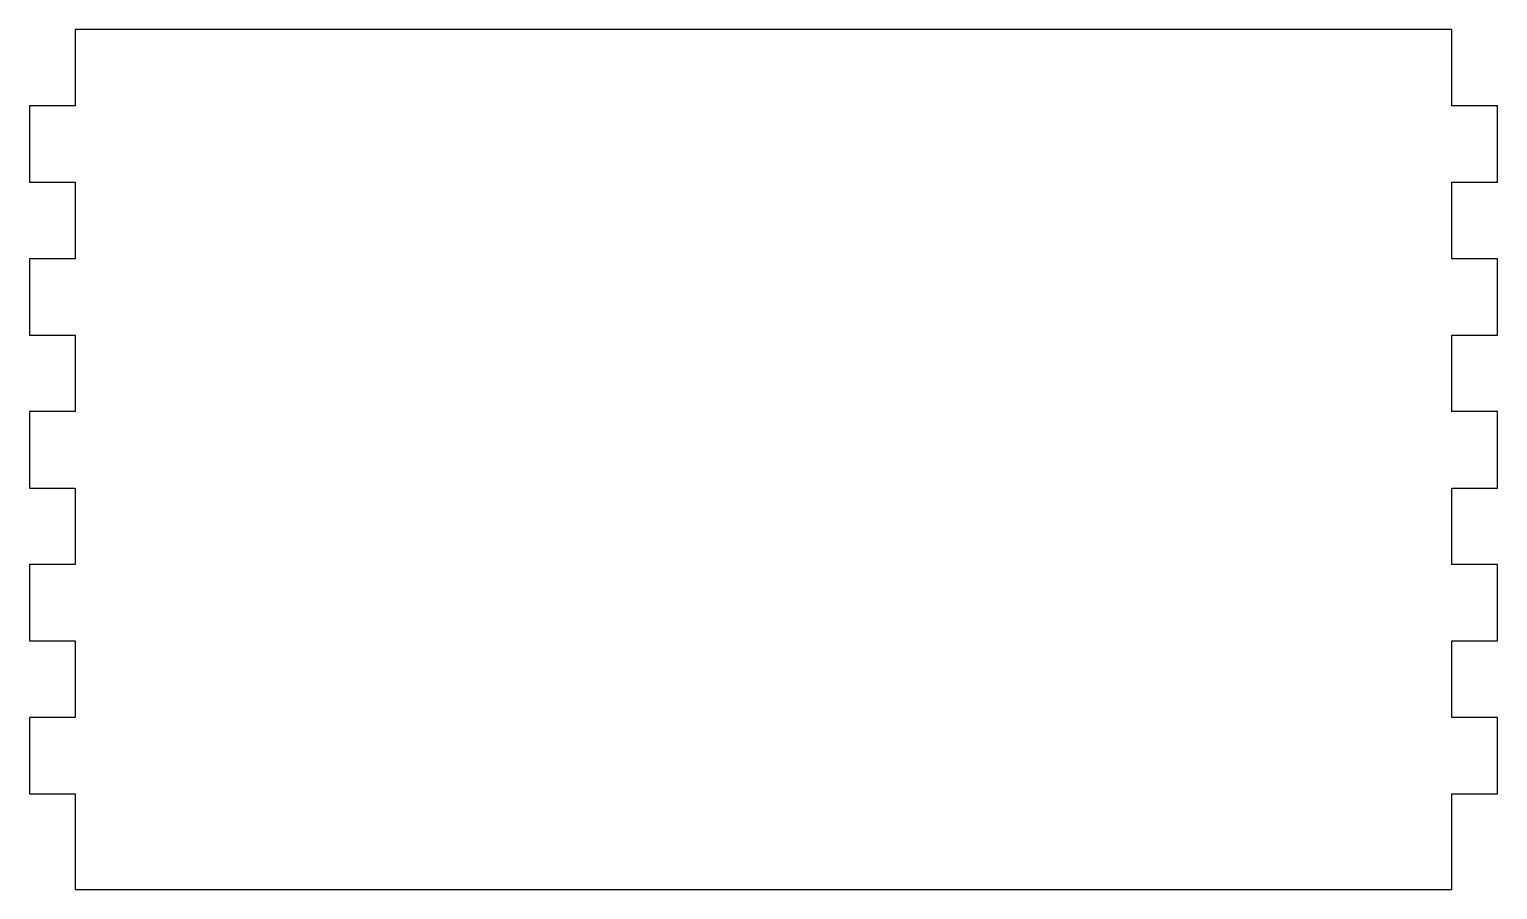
# Model space of a CAD drawing. Header units: millimetres. Extents: x 0 to 192, y -13 to 100.
import ezdxf

# ---------------------------------------------------------------- set-up
doc = ezdxf.new("R2010")
doc.units = ezdxf.units.MM

msp = doc.modelspace()

# ---------------------------------------------------------------- linework, layer by layer
msp.add_lwpolyline([(0, 30), (0, 20), (6, 20), (6, 10), (0, 10), (0, 0), (6, 0), (6, -12.52), (186, -12.52), (186, 0), (192, 0), (192, 10), (186, 10), (186, 20), (192, 20), (192, 30), (186, 30), (186, 40), (192, 40), (192, 50), (186, 50), (186, 60), (192, 60), (192, 70), (186, 70), (186, 80), (192, 80), (192, 90), (186, 90), (186, 100), (6, 100), (6, 90), (0, 90), (0, 80), (6, 80), (6, 70), (0, 70), (0, 60), (6, 60), (6, 50), (0, 50), (0, 40), (6, 40), (6, 30)], close=True)

doc.saveas('drawing.dxf')
